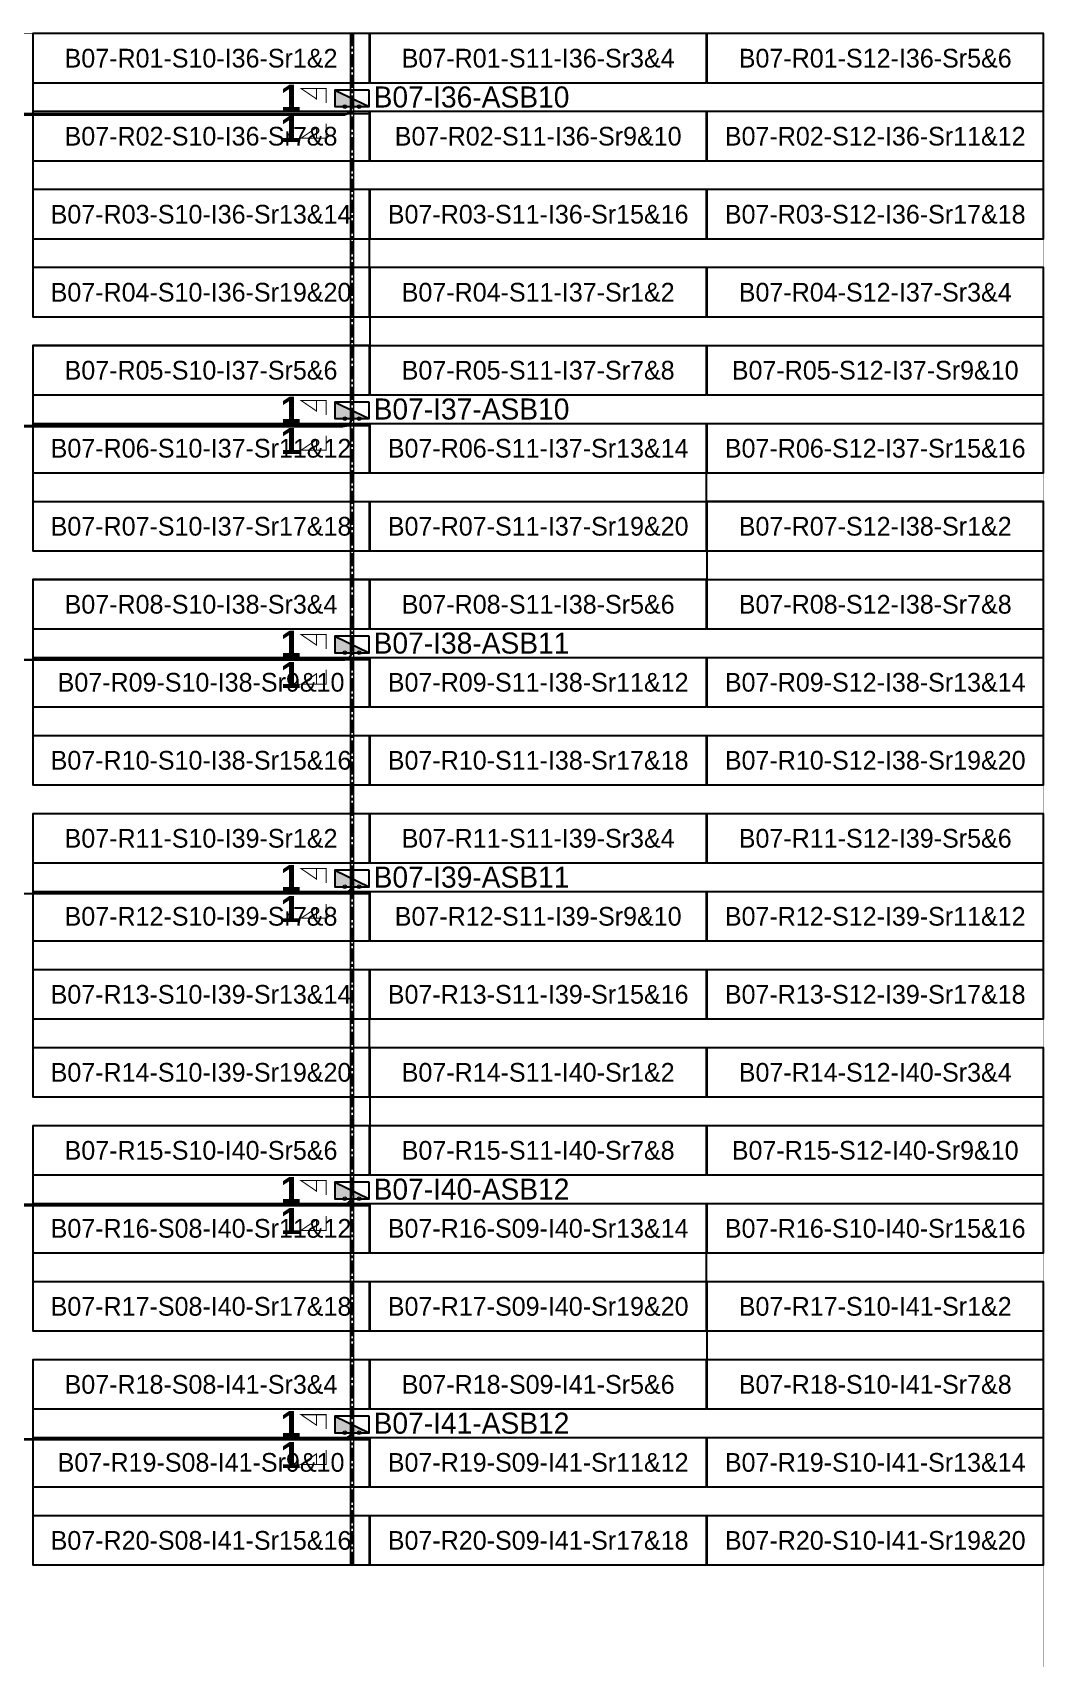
# Model space of a CAD drawing. Header units: metres. Extents: x 530797 to 531186, y 2675622 to 2675942.
# Drawn here: x 531088.6 to 531185.8, y 2675785.3 to 2675941.7 of the extents above; entities that cross this region are included whole.
import ezdxf
from ezdxf.enums import TextEntityAlignment as Align

# ---------------------------------------------------------------- set-up
doc = ezdxf.new("R2010")
doc.units = ezdxf.units.M
doc.linetypes.add('CENTER', pattern=[2, 1.25, -0.25, 0.25, -0.25])
doc.layers.add('Boundary-12.5 MW Block', color=6, linetype='Continuous', lineweight=9)
doc.layers.add('PILE', color=1, linetype='Continuous', lineweight=15)
for name, color, linetype in [('DC Trench BL-07', 40, 'Continuous'), ('E-Inverter Grouping', 2, 'Continuous'), ('Inverter Block-07', 7, 'Continuous'), ('LT Cable(AG) INV to LT Panel BL-07', 2, 'Continuous'), ('Messenger Wire Block-07 (Master Path)', 30, 'Continuous'), ('Messenger Wire Block-07 (MW Path)', 191, 'Continuous'), ('MMS Table Block-07', 8, 'Continuous'), ('Plan Line - DC BL-07', 40, 'Continuous'), ('Section Marking BL-07', 2, 'Continuous')]:
    doc.layers.add(name, color=color, linetype=linetype)
doc.styles.add('BoldTextStyle', font='arialbd.ttf')
doc.styles.get("Standard").update_dxf_attribs({"font": 'Adani Regular.ttf'})

# ---------------------------------------------------------------- blocks, each defined once
blk = doc.blocks.new('MMS Table (32.292 x 4.788)')
at = {"color": 0}
blk.add_lwpolyline([(0, -0.002), (0, 4.786), (32.292, 4.786), (32.292, -0.002)], close=True, dxfattribs=at)
at = {"color": 7}
blk.add_attdef('ID1', text='', height=1.8, dxfattribs=at).set_placement((16.146, 2.392), align=Align.MIDDLE_CENTER)
blk = doc.blocks.new('Inverter Block')
h = blk.add_hatch(color=0)
h.dxf.hatch_style = 1
h.paths.add_polyline_path([(-1.46, 2.27), (-1.46, 0.85), (1.46, 0.85)])
at = {"color": 0}
blk.add_lwpolyline([(1.46, 2.27), (-1.46, 2.27), (-1.46, 0.85), (1.46, 0.85)], close=True, dxfattribs=at)
blk.add_lwpolyline([(-1.46, 2.27), (1.46, 0.85)], dxfattribs=at)
at = {"layer": 'PILE'}
for centre in [(-0.61, 0.85), (0.61, 0.85)]:
    blk.add_circle(centre, 0.156, dxfattribs=at)
at = {"color": 7}
blk.add_attdef('ID', (-1.46, 3.01), '', height=1.8, dxfattribs=at)

msp = doc.modelspace()

# ---------------------------------------------------------------- linework, layer by layer
at = {"layer": 'Boundary-12.5 MW Block', "const_width": 0.05}
msp.add_lwpolyline([(530797.14, 2675941.58), (531185.74, 2675941.58), (531185.74, 2675621.79), (530797.14, 2675621.79)], close=True, dxfattribs=at)
at = {"layer": 'DC Trench BL-07', "color": 40, "const_width": 0.15}
msp.add_lwpolyline([(531119.47, 2675941.58), (531119.17, 2675941.58), (531119.17, 2675794.29), (531119.47, 2675794.29)], close=True, dxfattribs=at)
at = {"layer": 'E-Inverter Grouping', "color": 3}
for points in [[(531185.74, 2675941.58), (531185.74, 2675921.79), (531120.96, 2675921.79), (531120.96, 2675914.29), (531088.66, 2675914.29), (531088.66, 2675941.58)], [(531185.74, 2675919.08), (531185.74, 2675899.29), (531153.35, 2675899.29), (531153.35, 2675891.79), (531088.66, 2675891.79), (531088.66, 2675911.58), (531121.06, 2675911.58), (531121.06, 2675919.08)], [(531185.74, 2675869.29), (531088.66, 2675869.29), (531088.66, 2675889.08), (531153.45, 2675889.08), (531153.45, 2675896.58), (531185.74, 2675896.58)], [(531185.74, 2675866.58), (531185.74, 2675846.79), (531120.96, 2675846.79), (531120.96, 2675839.29), (531088.66, 2675839.29), (531088.66, 2675866.58)], [(531185.74, 2675844.08), (531185.74, 2675824.29), (531153.35, 2675824.29), (531153.35, 2675816.79), (531088.66, 2675816.79), (531088.66, 2675836.58), (531121.06, 2675836.58), (531121.06, 2675844.08)], [(531185.74, 2675794.29), (531088.66, 2675794.29), (531088.66, 2675814.08), (531153.45, 2675814.08), (531153.45, 2675821.58), (531185.74, 2675821.58)]]:
    msp.add_lwpolyline(points, close=True, dxfattribs=at)
at = {"layer": 'LT Cable(AG) INV to LT Panel BL-07', "color": 5}
for points in [[(530987.18, 2675817.44), (530983.72, 2675817.44, -0.414214), (530982.82, 2675818.34), (530982.82, 2675821.4, 0.214019), (530982.51, 2675822.07), (530975.8, 2675828.05, -0.214019), (530975.5, 2675828.72), (530975.5, 2675830.36, -0.0289), (530975.5, 2675830.46), (530975.56, 2675830.94, 0.0289), (530975.57, 2675831.04), (530975.57, 2675932.83, -0.414214), (530976.47, 2675933.73), (531118.42, 2675933.73, 0.414214), (531119.32, 2675934.63), (531119.32, 2675935.23)], [(530987.18, 2675817.39), (530983.67, 2675817.39, -0.414214), (530982.77, 2675818.29), (530982.77, 2675821.38, 0.214019), (530982.46, 2675822.05), (530975.75, 2675828.03, -0.214019), (530975.45, 2675828.7), (530975.45, 2675830.36, -0.0289), (530975.45, 2675830.46), (530975.51, 2675830.94, 0.0289), (530975.52, 2675831.05), (530975.52, 2675902.88, -0.414214), (530976.42, 2675903.78), (531118.42, 2675903.78, 0.414214), (531119.32, 2675904.68), (531119.32, 2675905.23)], [(530985.24, 2675817.34), (530983.62, 2675817.34, -0.414214), (530982.72, 2675818.24), (530982.72, 2675821.36, 0.214019), (530982.41, 2675822.03), (530975.7, 2675828.01, -0.214019), (530975.4, 2675828.68), (530975.4, 2675830.36, -0.0289), (530975.4, 2675830.47), (530975.46, 2675830.94, 0.0289), (530975.47, 2675831.05), (530975.47, 2675880.43, -0.414214), (530976.37, 2675881.33), (531118.42, 2675881.33, 0.414214), (531119.32, 2675882.23), (531119.32, 2675882.73)], [(530985.24, 2675817.29), (530983.57, 2675817.29, -0.414214), (530982.67, 2675818.19), (530982.67, 2675821.33, 0.214019), (530982.36, 2675822.01), (530975.65, 2675827.98, -0.214019), (530975.35, 2675828.66), (530975.35, 2675830.36, -0.0289), (530975.35, 2675830.47), (530975.41, 2675830.95, 0.0289), (530975.42, 2675831.05), (530975.42, 2675857.98, -0.414214), (530976.32, 2675858.88), (531118.42, 2675858.88, 0.414214), (531119.32, 2675859.78), (531119.32, 2675860.23)], [(530983.17, 2675817.21, -0.325999), (530982.54, 2675818.06), (530982.54, 2675821.28, 0.214019), (530982.24, 2675821.95), (530975.53, 2675827.93, -0.214019), (530975.22, 2675828.6), (530975.22, 2675830.37, -0.0289), (530975.23, 2675830.48), (530975.29, 2675830.95, 0.0289), (530975.29, 2675831.06), (530975.29, 2675835.6, -0.414214), (530976.19, 2675836.5), (531024.83, 2675836.5, -0.414214), (531025.73, 2675835.6), (531025.73, 2675829.9, 0.414214), (531026.63, 2675829), (531118.42, 2675829, 0.414214), (531119.32, 2675829.9), (531119.32, 2675830.23)], [(530983.17, 2675817.27, -0.309777), (530982.59, 2675818.11), (530982.59, 2675821.3, 0.214019), (530982.29, 2675821.97), (530975.58, 2675827.95, -0.214019), (530975.27, 2675828.62), (530975.27, 2675830.37, -0.0289), (530975.28, 2675830.47), (530975.34, 2675830.95, 0.0289), (530975.34, 2675831.06), (530975.34, 2675835.55, -0.414214), (530976.24, 2675836.45), (531024.78, 2675836.45, -0.414214), (531025.68, 2675835.55), (531025.68, 2675807.35, 0.414214), (531026.58, 2675806.45), (531118.42, 2675806.45, 0.414214), (531119.32, 2675807.35), (531119.32, 2675807.73)]]:
    msp.add_lwpolyline(points, format="xyb", dxfattribs=at)
at = {"layer": 'Messenger Wire Block-07 (Master Path)'}
for points in [[(530975.42, 2675933.88), (531120.96, 2675933.88)], [(530975.42, 2675903.88), (531120.96, 2675903.88)], [(530975.42, 2675881.38), (531120.96, 2675881.38)], [(530975.42, 2675858.88), (531120.96, 2675858.88)], [(531025.6, 2675828.88), (531120.96, 2675828.88)], [(531025.6, 2675806.38), (531120.96, 2675806.38)]]:
    msp.add_lwpolyline(points, dxfattribs=at)
at = {"layer": 'Messenger Wire Block-07 (MW Path)', "const_width": 0.1}
for points in [[(530975.42, 2675933.88), (531120.96, 2675933.88)], [(530975.42, 2675903.88), (531120.96, 2675903.88)], [(530975.42, 2675881.38), (531120.96, 2675881.38)], [(530975.42, 2675858.88), (531120.96, 2675858.88)], [(531025.6, 2675828.88), (531120.96, 2675828.88)], [(531025.6, 2675806.38), (531120.96, 2675806.38)]]:
    msp.add_lwpolyline(points, dxfattribs=at)
at = {"layer": 'Plan Line - DC BL-07', "color": 6, "linetype": 'CENTER'}
msp.add_lwpolyline([(531119.32, 2675941.58), (531119.32, 2675794.29)], dxfattribs=at)
at = {"layer": 'Section Marking BL-07', "color": 94, "lineweight": 35, "true_color": 0x00a500, "const_width": 0.1}
for points in [[(531116.82, 2675934.88), (531116.82, 2675936.27), (531114.42, 2675936.27), (531115.9, 2675935.26), (531115.9, 2675936.27)], [(531116.82, 2675932.88), (531116.82, 2675931.49), (531114.42, 2675931.49), (531115.9, 2675932.5), (531115.9, 2675931.49)], [(531116.82, 2675904.88), (531116.82, 2675906.27), (531114.42, 2675906.27), (531115.9, 2675905.26), (531115.9, 2675906.27)], [(531116.82, 2675902.88), (531116.82, 2675901.49), (531114.42, 2675901.49), (531115.9, 2675902.5), (531115.9, 2675901.49)], [(531116.82, 2675882.38), (531116.82, 2675883.77), (531114.42, 2675883.77), (531115.9, 2675882.76), (531115.9, 2675883.77)], [(531116.82, 2675880.38), (531116.82, 2675878.99), (531114.42, 2675878.99), (531115.9, 2675880), (531115.9, 2675878.99)], [(531116.82, 2675859.88), (531116.82, 2675861.27), (531114.42, 2675861.27), (531115.9, 2675860.26), (531115.9, 2675861.27)], [(531116.82, 2675857.88), (531116.82, 2675856.49), (531114.42, 2675856.49), (531115.9, 2675857.5), (531115.9, 2675856.49)], [(531116.82, 2675829.88), (531116.82, 2675831.27), (531114.42, 2675831.27), (531115.9, 2675830.26), (531115.9, 2675831.27)], [(531116.82, 2675827.88), (531116.82, 2675826.49), (531114.42, 2675826.49), (531115.9, 2675827.5), (531115.9, 2675826.49)], [(531116.82, 2675807.38), (531116.82, 2675808.77), (531114.42, 2675808.77), (531115.9, 2675807.76), (531115.9, 2675808.77)], [(531116.82, 2675805.38), (531116.82, 2675803.99), (531114.42, 2675803.99), (531115.9, 2675805), (531115.9, 2675803.99)]]:
    msp.add_lwpolyline(points, dxfattribs=at)

# ---------------------------------------------------------------- block references
at = {"layer": 'Inverter Block-07'}
ref = msp.add_blockref('Inverter Block', (531119.32, 2675933.57), dxfattribs=dict(at, xscale=1.124999999976148, yscale=1.124999999976148, zscale=1.124999999976148))
ref.add_attrib('ID', 'B07-I36-ASB10', (531121.39, 2675934.44), dxfattribs={"layer": '0', "color": 7, "height": 2.025})
ref = msp.add_blockref('Inverter Block', (531119.32, 2675903.57), dxfattribs=dict(at, xscale=1.124999999976148, yscale=1.124999999976148, zscale=1.124999999976148))
ref.add_attrib('ID', 'B07-I37-ASB10', (531121.39, 2675904.44), dxfattribs={"layer": '0', "color": 7, "height": 2.025})
ref = msp.add_blockref('Inverter Block', (531119.32, 2675881.07), dxfattribs=dict(at, xscale=1.124999999976148, yscale=1.124999999976148, zscale=1.124999999976148))
ref.add_attrib('ID', 'B07-I38-ASB11', (531121.39, 2675881.94), dxfattribs={"layer": '0', "color": 7, "height": 2.025})
ref = msp.add_blockref('Inverter Block', (531119.32, 2675858.57), dxfattribs=dict(at, xscale=1.124999999976148, yscale=1.124999999976148, zscale=1.124999999976148))
ref.add_attrib('ID', 'B07-I39-ASB11', (531121.39, 2675859.44), dxfattribs={"layer": '0', "color": 7, "height": 2.025})
ref = msp.add_blockref('Inverter Block', (531119.32, 2675828.57), dxfattribs=dict(at, xscale=1.124999999976148, yscale=1.124999999976148, zscale=1.124999999976148))
ref.add_attrib('ID', 'B07-I40-ASB12', (531121.39, 2675829.44), dxfattribs={"layer": '0', "color": 7, "height": 2.025})
ref = msp.add_blockref('Inverter Block', (531119.32, 2675806.07), dxfattribs=dict(at, xscale=1.124999999976148, yscale=1.124999999976148, zscale=1.124999999976148))
ref.add_attrib('ID', 'B07-I41-ASB12', (531121.39, 2675806.94), dxfattribs={"layer": '0', "color": 7, "height": 2.025})
at = {"layer": 'MMS Table Block-07'}
for p, values in [((531088.66, 2675936.79), {'ID1': 'B07-R01-S10-I36-Sr1&2'}), ((531121.06, 2675936.79), {'ID1': 'B07-R01-S11-I36-Sr3&4'}), ((531153.45, 2675936.79), {'ID1': 'B07-R01-S12-I36-Sr5&6'}), ((531088.66, 2675929.29), {'ID1': 'B07-R02-S10-I36-Sr7&8'}), ((531121.06, 2675929.29), {'ID1': 'B07-R02-S11-I36-Sr9&10'}), ((531153.45, 2675929.29), {'ID1': 'B07-R02-S12-I36-Sr11&12'}), ((531088.66, 2675921.79), {'ID1': 'B07-R03-S10-I36-Sr13&14'}), ((531121.06, 2675921.79), {'ID1': 'B07-R03-S11-I36-Sr15&16'}), ((531153.45, 2675921.79), {'ID1': 'B07-R03-S12-I36-Sr17&18'}), ((531088.66, 2675914.29), {'ID1': 'B07-R04-S10-I36-Sr19&20'}), ((531121.06, 2675914.29), {'ID1': 'B07-R04-S11-I37-Sr1&2'}), ((531153.45, 2675914.29), {'ID1': 'B07-R04-S12-I37-Sr3&4'}), ((531088.66, 2675906.79), {'ID1': 'B07-R05-S10-I37-Sr5&6'}), ((531121.06, 2675906.79), {'ID1': 'B07-R05-S11-I37-Sr7&8'}), ((531153.45, 2675906.79), {'ID1': 'B07-R05-S12-I37-Sr9&10'}), ((531088.66, 2675899.29), {'ID1': 'B07-R06-S10-I37-Sr11&12'}), ((531121.06, 2675899.29), {'ID1': 'B07-R06-S11-I37-Sr13&14'}), ((531153.45, 2675899.29), {'ID1': 'B07-R06-S12-I37-Sr15&16'}), ((531088.66, 2675891.79), {'ID1': 'B07-R07-S10-I37-Sr17&18'}), ((531121.06, 2675891.79), {'ID1': 'B07-R07-S11-I37-Sr19&20'}), ((531153.45, 2675891.79), {'ID1': 'B07-R07-S12-I38-Sr1&2'}), ((531088.66, 2675884.29), {'ID1': 'B07-R08-S10-I38-Sr3&4'}), ((531121.06, 2675884.29), {'ID1': 'B07-R08-S11-I38-Sr5&6'}), ((531153.45, 2675884.29), {'ID1': 'B07-R08-S12-I38-Sr7&8'}), ((531088.66, 2675876.79), {'ID1': 'B07-R09-S10-I38-Sr9&10'}), ((531121.06, 2675876.79), {'ID1': 'B07-R09-S11-I38-Sr11&12'}), ((531153.45, 2675876.79), {'ID1': 'B07-R09-S12-I38-Sr13&14'}), ((531088.66, 2675869.29), {'ID1': 'B07-R10-S10-I38-Sr15&16'}), ((531121.06, 2675869.29), {'ID1': 'B07-R10-S11-I38-Sr17&18'}), ((531153.45, 2675869.29), {'ID1': 'B07-R10-S12-I38-Sr19&20'}), ((531088.66, 2675861.79), {'ID1': 'B07-R11-S10-I39-Sr1&2'}), ((531121.06, 2675861.79), {'ID1': 'B07-R11-S11-I39-Sr3&4'}), ((531153.45, 2675861.79), {'ID1': 'B07-R11-S12-I39-Sr5&6'}), ((531088.66, 2675854.29), {'ID1': 'B07-R12-S10-I39-Sr7&8'}), ((531121.06, 2675854.29), {'ID1': 'B07-R12-S11-I39-Sr9&10'}), ((531153.45, 2675854.29), {'ID1': 'B07-R12-S12-I39-Sr11&12'}), ((531088.66, 2675846.79), {'ID1': 'B07-R13-S10-I39-Sr13&14'}), ((531121.06, 2675846.79), {'ID1': 'B07-R13-S11-I39-Sr15&16'}), ((531153.45, 2675846.79), {'ID1': 'B07-R13-S12-I39-Sr17&18'}), ((531088.66, 2675839.29), {'ID1': 'B07-R14-S10-I39-Sr19&20'}), ((531121.06, 2675839.29), {'ID1': 'B07-R14-S11-I40-Sr1&2'}), ((531153.45, 2675839.29), {'ID1': 'B07-R14-S12-I40-Sr3&4'}), ((531088.66, 2675831.79), {'ID1': 'B07-R15-S10-I40-Sr5&6'}), ((531121.06, 2675831.79), {'ID1': 'B07-R15-S11-I40-Sr7&8'}), ((531153.45, 2675831.79), {'ID1': 'B07-R15-S12-I40-Sr9&10'}), ((531088.66, 2675824.29), {'ID1': 'B07-R16-S08-I40-Sr11&12'}), ((531121.06, 2675824.29), {'ID1': 'B07-R16-S09-I40-Sr13&14'}), ((531153.45, 2675824.29), {'ID1': 'B07-R16-S10-I40-Sr15&16'}), ((531088.66, 2675816.79), {'ID1': 'B07-R17-S08-I40-Sr17&18'}), ((531121.06, 2675816.79), {'ID1': 'B07-R17-S09-I40-Sr19&20'}), ((531153.45, 2675816.79), {'ID1': 'B07-R17-S10-I41-Sr1&2'}), ((531088.66, 2675809.29), {'ID1': 'B07-R18-S08-I41-Sr3&4'}), ((531121.06, 2675809.29), {'ID1': 'B07-R18-S09-I41-Sr5&6'}), ((531153.45, 2675809.29), {'ID1': 'B07-R18-S10-I41-Sr7&8'}), ((531088.66, 2675801.79), {'ID1': 'B07-R19-S08-I41-Sr9&10'}), ((531121.06, 2675801.79), {'ID1': 'B07-R19-S09-I41-Sr11&12'}), ((531153.45, 2675801.79), {'ID1': 'B07-R19-S10-I41-Sr13&14'}), ((531088.66, 2675794.29), {'ID1': 'B07-R20-S08-I41-Sr15&16'}), ((531121.06, 2675794.29), {'ID1': 'B07-R20-S09-I41-Sr17&18'}), ((531153.45, 2675794.29), {'ID1': 'B07-R20-S10-I41-Sr19&20'})]:
    msp.add_blockref('MMS Table (32.292 x 4.788)', p, dxfattribs=at).add_auto_attribs(values)

# ---------------------------------------------------------------- texts
at = {"layer": 'Section Marking BL-07', "color": 94, "true_color": 0x00a500, "style": 'BoldTextStyle'}
for p in [(531113.42, 2675935.38), (531113.42, 2675932.38), (531113.42, 2675905.38), (531113.42, 2675902.38), (531113.42, 2675882.88), (531113.42, 2675879.88), (531113.42, 2675860.38), (531113.42, 2675857.38), (531113.42, 2675830.38), (531113.42, 2675827.38), (531113.42, 2675807.88), (531113.42, 2675804.88)]:
    msp.add_text('1', height=2.5, dxfattribs=at).set_placement(p, align=Align.MIDDLE_CENTER)

doc.saveas('drawing.dxf')
